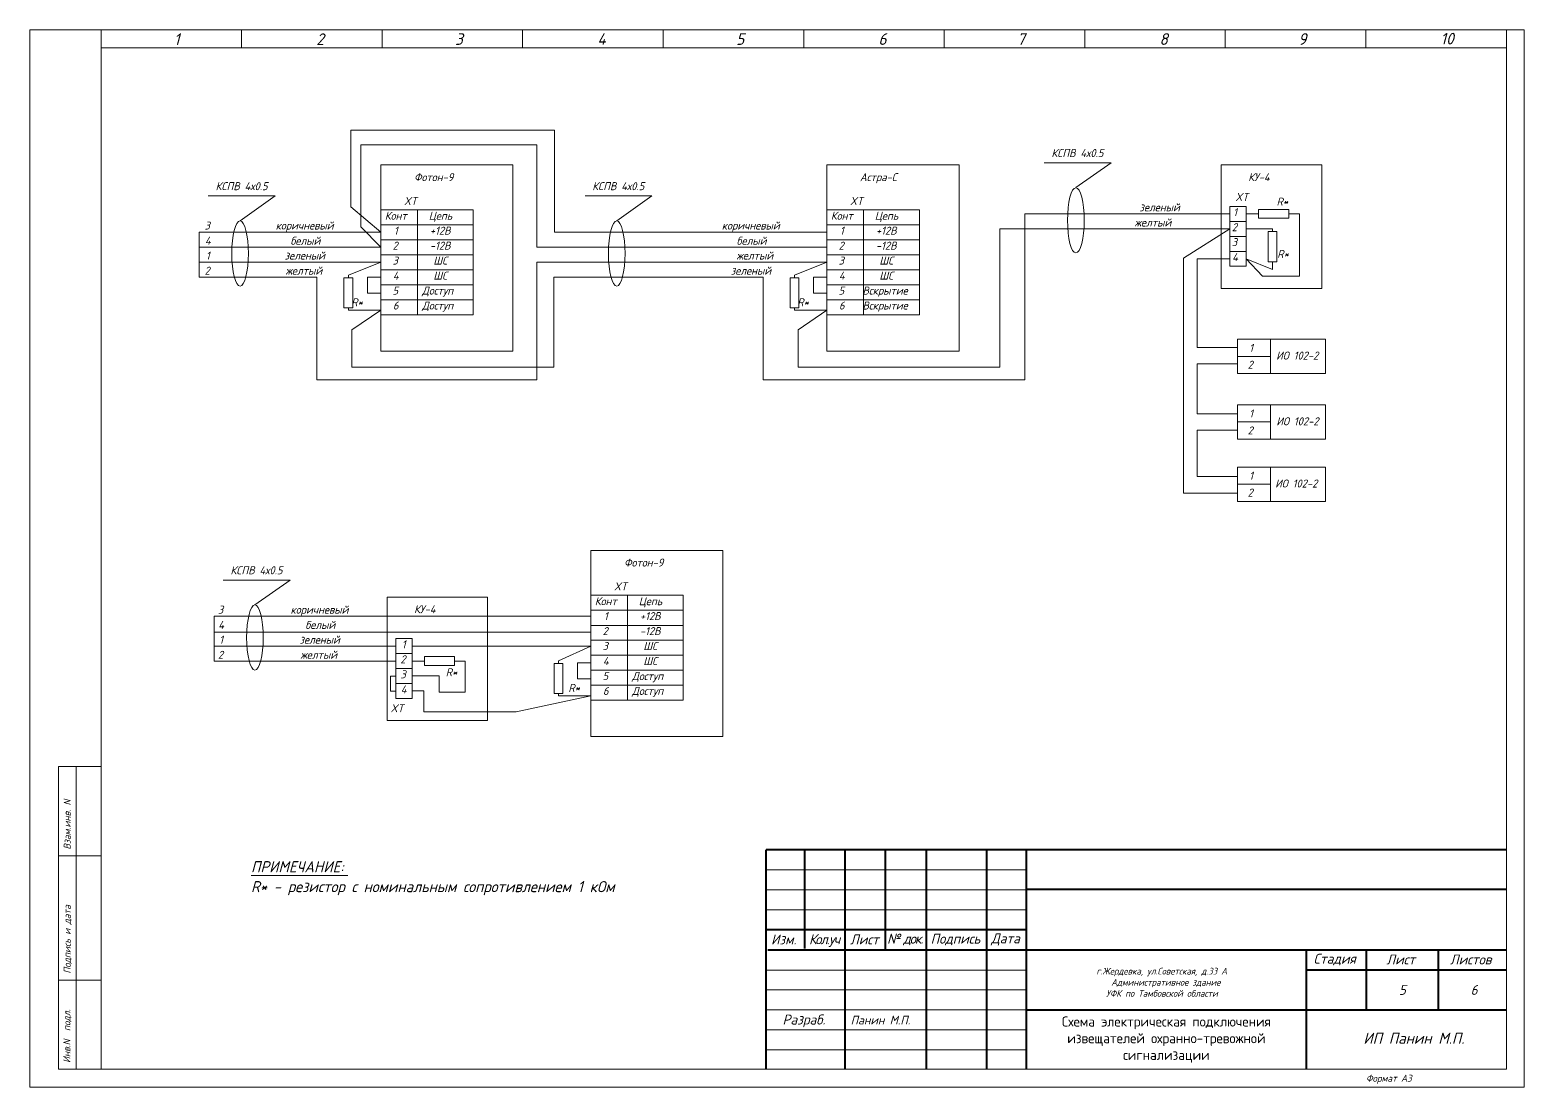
# Model space of a CAD drawing. Header units: inches. Extents: x 859 to 2631, y 393 to 1752.
# Drawn here: x 2486.8 to 2621.2, y 1148.6 to 1243.7 of the extents above; entities that cross this region are included whole.
import ezdxf

# ---------------------------------------------------------------- set-up
doc = ezdxf.new("R2010")
doc.units = ezdxf.units.IN
doc.header["$MEASUREMENT"] = 0
doc.linetypes.add('Caddy_Solid', pattern=[0])
doc.layers.add('DESC', color=7, linetype='Continuous')
doc.styles.get("Standard").update_dxf_attribs({"font": 'GOST_Common Italic_0.ttf'})

msp = doc.modelspace()

# ---------------------------------------------------------------- linework, layer by layer
at = {"layer": 'DESC', "linetype": 'Caddy_Solid', "lineweight": 15}
for p, q in [((2493.22, 1242.07), (2493.22, 1243.67)), ((2505.86, 1242.07), (2505.86, 1243.67)), ((2518.5, 1242.07), (2518.5, 1243.67)), ((2531.14, 1242.07), (2531.14, 1243.67)), ((2543.78, 1242.07), (2543.78, 1243.67)), ((2556.42, 1242.07), (2556.42, 1243.67)), ((2569.06, 1242.07), (2569.06, 1243.67)), ((2581.7, 1242.07), (2581.7, 1243.67)), ((2594.34, 1242.07), (2594.34, 1243.67)), ((2606.98, 1242.07), (2606.98, 1243.67)), ((2619.62, 1242.07), (2619.62, 1243.67)), ((2493.22, 1242.05), (2619.62, 1242.05)), ((2493.22, 1242.05), (2493.22, 1150.23)), ((2619.62, 1242.05), (2619.62, 1150.23)), ((2489.38, 1150.25), (2489.38, 1177.45)), ((2489.38, 1177.45), (2493.22, 1177.45)), ((2490.98, 1177.45), (2490.98, 1150.25)), ((2489.38, 1169.43), (2493.22, 1169.43)), ((2489.38, 1158.25), (2493.22, 1158.25)), ((2619.62, 1150.23), (2489.38, 1150.23))]:
    msp.add_line(p, q, dxfattribs=at)
at = {"layer": 'DESC', "color": 0, "lineweight": 15}
for p, q in [((2515.68, 1227.76), (2515.68, 1234.66)), ((2515.68, 1234.66), (2533.99, 1234.66)), ((2533.99, 1234.66), (2533.99, 1225.49)), ((2516.6, 1225.97), (2516.6, 1233.35)), ((2516.6, 1233.35), (2532.41, 1233.35)), ((2532.41, 1233.35), (2532.41, 1224.13)), ((2584.07, 1231.72), (2578.04, 1231.72)), ((2580.9, 1229.49), (2584.07, 1231.72)), ((2508.89, 1228.74), (2502.86, 1228.74)), ((2505.72, 1226.5), (2508.89, 1228.74)), ((2542.77, 1228.74), (2536.75, 1228.74)), ((2539.6, 1226.5), (2542.77, 1228.74)), ((2518.39, 1225.49), (2515.68, 1227.76)), ((2518.39, 1227.48), (2521.67, 1227.48)), ((2521.67, 1227.48), (2521.67, 1226.14)), ((2521.67, 1227.48), (2526.69, 1227.48)), ((2526.69, 1227.48), (2526.69, 1226.14)), ((2558.51, 1227.48), (2561.79, 1227.48)), ((2561.79, 1227.48), (2561.79, 1226.14)), ((2561.79, 1227.48), (2566.82, 1227.48)), ((2566.82, 1227.48), (2566.82, 1226.14)), ((2576.32, 1212.22), (2576.32, 1227.13)), ((2576.32, 1227.13), (2583.26, 1227.13)), ((2594.76, 1227.13), (2583.26, 1227.13)), ((2594.76, 1227.8), (2596.22, 1227.8)), ((2594.76, 1227.8), (2594.76, 1222.42)), ((2596.22, 1227.8), (2596.22, 1226.45)), ((2597.15, 1227.13), (2596.22, 1227.13)), ((2597.33, 1227.13), (2597.15, 1227.13)), ((2600.05, 1227.52), (2597.33, 1227.52)), ((2597.33, 1227.52), (2597.33, 1226.74)), ((2600.05, 1226.74), (2600.05, 1227.52)), ((2600.05, 1227.13), (2600.29, 1227.13)), ((2600.29, 1227.13), (2601.01, 1227.13)), ((2601.01, 1227.13), (2601.01, 1221.54)), ((2518.39, 1224.13), (2516.6, 1225.97)), ((2521.67, 1226.14), (2518.39, 1226.14)), ((2518.39, 1226.14), (2521.67, 1226.14)), ((2526.69, 1226.14), (2521.67, 1226.14)), ((2521.67, 1226.14), (2521.67, 1224.79)), ((2521.67, 1226.14), (2526.69, 1226.14)), ((2526.69, 1226.14), (2526.69, 1224.79)), ((2561.79, 1226.14), (2558.51, 1226.14)), ((2558.51, 1226.14), (2561.79, 1226.14)), ((2566.82, 1226.14), (2561.79, 1226.14)), ((2561.79, 1226.14), (2561.79, 1224.79)), ((2561.79, 1226.14), (2566.82, 1226.14)), ((2566.82, 1226.14), (2566.82, 1224.79)), ((2574.05, 1213.36), (2574.05, 1225.77)), ((2574.05, 1225.77), (2583.26, 1225.77)), ((2594.76, 1225.77), (2583.26, 1225.77)), ((2594.76, 1225.77), (2590.57, 1223.16)), ((2596.22, 1226.45), (2594.76, 1226.45)), ((2594.76, 1226.45), (2596.22, 1226.45)), ((2596.22, 1226.45), (2596.22, 1225.11)), ((2596.22, 1225.78), (2598.59, 1225.78)), ((2597.33, 1226.74), (2600.05, 1226.74)), ((2598.59, 1225.78), (2598.59, 1225.72)), ((2598.59, 1225.55), (2598.59, 1225.73)), ((2518.39, 1225.49), (2502.05, 1225.49)), ((2502.05, 1225.49), (2502.05, 1221.44)), ((2521.67, 1224.79), (2518.39, 1224.79)), ((2518.39, 1224.79), (2521.67, 1224.79)), ((2526.69, 1224.79), (2521.67, 1224.79)), ((2521.67, 1224.79), (2521.67, 1223.45)), ((2521.67, 1224.79), (2526.69, 1224.79)), ((2526.69, 1224.79), (2526.69, 1223.45)), ((2533.99, 1225.49), (2547.02, 1225.49)), ((2558.51, 1225.49), (2547.02, 1225.49)), ((2561.79, 1224.79), (2558.51, 1224.79)), ((2558.51, 1224.79), (2561.79, 1224.79)), ((2566.82, 1224.79), (2561.79, 1224.79)), ((2561.79, 1224.79), (2561.79, 1223.45)), ((2561.79, 1224.79), (2566.82, 1224.79)), ((2566.82, 1224.79), (2566.82, 1223.45)), ((2596.22, 1225.11), (2594.76, 1225.11)), ((2594.76, 1225.11), (2596.22, 1225.11)), ((2596.22, 1225.11), (2596.22, 1223.76)), ((2598.98, 1225.55), (2598.2, 1225.55)), ((2598.2, 1225.55), (2598.2, 1222.83)), ((2598.98, 1222.83), (2598.98, 1225.55)), ((2518.39, 1224.13), (2502.05, 1224.13)), ((2521.67, 1223.45), (2518.39, 1223.45)), ((2518.39, 1223.45), (2521.67, 1223.45)), ((2526.69, 1223.45), (2521.67, 1223.45)), ((2521.67, 1223.45), (2521.67, 1222.1)), ((2521.67, 1223.45), (2526.69, 1223.45)), ((2526.69, 1223.45), (2526.69, 1222.1)), ((2532.41, 1224.13), (2547.41, 1224.13)), ((2558.51, 1224.13), (2547.02, 1224.13)), ((2561.79, 1223.45), (2558.51, 1223.45)), ((2558.51, 1223.45), (2561.79, 1223.45)), ((2566.82, 1223.45), (2561.79, 1223.45)), ((2561.79, 1223.45), (2561.79, 1222.1)), ((2561.79, 1223.45), (2566.82, 1223.45)), ((2566.82, 1223.45), (2566.82, 1222.1)), ((2590.57, 1223.16), (2590.57, 1202.03)), ((2591.82, 1215.11), (2591.82, 1223.09)), ((2591.82, 1223.09), (2594.76, 1223.09)), ((2596.22, 1223.76), (2594.76, 1223.76)), ((2594.76, 1223.76), (2596.22, 1223.76)), ((2596.22, 1223.76), (2596.22, 1222.42)), ((2597.7, 1221.54), (2596.22, 1223.09)), ((2598.59, 1222.13), (2596.22, 1223.09)), ((2518.39, 1222.8), (2502.05, 1222.8)), ((2515.47, 1221.63), (2518.39, 1222.8)), ((2521.67, 1222.1), (2518.39, 1222.1)), ((2518.39, 1222.1), (2521.67, 1222.1)), ((2526.69, 1222.1), (2521.67, 1222.1)), ((2521.67, 1222.1), (2521.67, 1220.75)), ((2521.67, 1222.1), (2526.69, 1222.1)), ((2526.69, 1222.1), (2526.69, 1220.75)), ((2532.41, 1212.22), (2532.41, 1222.8)), ((2532.41, 1222.8), (2547.02, 1222.8)), ((2558.51, 1222.8), (2547.02, 1222.8)), ((2555.59, 1221.63), (2558.51, 1222.8)), ((2561.79, 1222.1), (2558.51, 1222.1)), ((2558.51, 1222.1), (2561.79, 1222.1)), ((2566.82, 1222.1), (2561.79, 1222.1)), ((2561.79, 1222.1), (2561.79, 1220.75)), ((2561.79, 1222.1), (2566.82, 1222.1)), ((2566.82, 1222.1), (2566.82, 1220.75)), ((2594.76, 1222.42), (2596.22, 1222.42)), ((2598.2, 1222.83), (2598.98, 1222.83)), ((2598.59, 1222.83), (2598.59, 1222.59)), ((2598.59, 1222.59), (2598.59, 1222.13)), ((2512.64, 1221.44), (2502.05, 1221.44)), ((2512.64, 1221.44), (2512.64, 1212.22)), ((2515.07, 1221.39), (2515.07, 1218.67)), ((2515.86, 1221.39), (2515.07, 1221.39)), ((2515.47, 1221.39), (2515.47, 1221.63)), ((2515.86, 1218.67), (2515.86, 1221.39)), ((2518.39, 1221.44), (2517.17, 1221.44)), ((2517.17, 1221.44), (2517.17, 1219.99)), ((2521.67, 1220.75), (2518.39, 1220.75)), ((2518.39, 1220.75), (2521.67, 1220.75)), ((2526.69, 1220.75), (2521.67, 1220.75)), ((2521.67, 1220.75), (2521.67, 1219.41)), ((2521.67, 1220.75), (2526.69, 1220.75)), ((2526.69, 1220.75), (2526.69, 1219.41)), ((2533.93, 1213.36), (2533.93, 1221.44)), ((2533.93, 1221.44), (2547.02, 1221.44)), ((2552.76, 1221.44), (2547.02, 1221.44)), ((2552.76, 1221.44), (2552.76, 1212.22)), ((2555.2, 1221.39), (2555.2, 1218.67)), ((2555.98, 1221.39), (2555.2, 1221.39)), ((2555.59, 1221.39), (2555.59, 1221.63)), ((2555.98, 1218.67), (2555.98, 1221.39)), ((2558.51, 1221.44), (2557.3, 1221.44)), ((2557.3, 1221.44), (2557.3, 1219.99)), ((2561.79, 1220.75), (2558.51, 1220.75)), ((2558.51, 1220.75), (2561.79, 1220.75)), ((2566.82, 1220.75), (2561.79, 1220.75)), ((2561.79, 1220.75), (2561.79, 1219.41)), ((2561.79, 1220.75), (2566.82, 1220.75)), ((2566.82, 1220.75), (2566.82, 1219.41)), ((2601.01, 1221.54), (2597.7, 1221.54)), ((2517.17, 1219.99), (2518.39, 1219.99)), ((2521.67, 1219.41), (2518.39, 1219.41)), ((2518.39, 1219.41), (2521.67, 1219.41)), ((2526.69, 1219.41), (2521.67, 1219.41)), ((2521.67, 1219.41), (2521.67, 1218.06)), ((2521.67, 1219.41), (2526.69, 1219.41)), ((2526.69, 1219.41), (2526.69, 1218.06)), ((2557.3, 1219.99), (2558.51, 1219.99)), ((2561.79, 1219.41), (2558.51, 1219.41)), ((2558.51, 1219.41), (2561.79, 1219.41)), ((2566.82, 1219.41), (2561.79, 1219.41)), ((2561.79, 1219.41), (2561.79, 1218.06)), ((2561.79, 1219.41), (2566.82, 1219.41)), ((2566.82, 1219.41), (2566.82, 1218.06)), ((2515.07, 1218.67), (2515.86, 1218.67)), ((2515.47, 1218.67), (2515.47, 1218.48)), ((2515.47, 1218.48), (2518.39, 1218.48)), ((2518.39, 1218.48), (2515.78, 1216.72)), ((2521.67, 1218.06), (2518.39, 1218.06)), ((2526.69, 1218.06), (2521.67, 1218.06)), ((2555.2, 1218.67), (2555.98, 1218.67)), ((2555.59, 1218.67), (2555.59, 1218.48)), ((2555.59, 1218.48), (2558.51, 1218.48)), ((2558.51, 1218.48), (2555.91, 1216.72)), ((2561.79, 1218.06), (2558.51, 1218.06)), ((2566.82, 1218.06), (2561.79, 1218.06)), ((2515.78, 1216.72), (2515.78, 1213.36)), ((2555.91, 1216.72), (2555.91, 1213.36)), ((2595.43, 1215.11), (2591.82, 1215.11)), ((2591.82, 1209.15), (2591.82, 1213.65)), ((2591.82, 1213.65), (2595.43, 1213.65)), ((2595.43, 1214.32), (2598.4, 1214.32)), ((2515.78, 1213.36), (2533.93, 1213.36)), ((2555.91, 1213.36), (2574.05, 1213.36)), ((2512.64, 1212.22), (2532.41, 1212.22)), ((2552.76, 1212.22), (2576.32, 1212.22)), ((2595.43, 1209.15), (2591.82, 1209.15)), ((2595.43, 1208.42), (2598.4, 1208.42)), ((2591.82, 1203.51), (2591.82, 1207.69)), ((2591.82, 1207.69), (2595.43, 1207.69)), ((2595.43, 1203.51), (2591.82, 1203.51)), ((2590.57, 1202.03), (2595.43, 1202.03)), ((2595.43, 1202.83), (2598.4, 1202.83)), ((2510.22, 1194.21), (2504.2, 1194.21)), ((2507.06, 1191.97), (2510.22, 1194.21)), ((2537.28, 1192.84), (2540.56, 1192.84)), ((2540.56, 1192.84), (2540.56, 1191.49)), ((2540.56, 1192.84), (2545.58, 1192.84)), ((2545.58, 1192.84), (2545.58, 1191.49)), ((2537.28, 1190.96), (2503.39, 1190.96)), ((2503.39, 1190.96), (2503.39, 1186.91)), ((2540.56, 1191.49), (2537.28, 1191.49)), ((2537.28, 1191.49), (2540.56, 1191.49)), ((2545.58, 1191.49), (2540.56, 1191.49)), ((2540.56, 1191.49), (2540.56, 1190.14)), ((2540.56, 1191.49), (2545.58, 1191.49)), ((2545.58, 1191.49), (2545.58, 1190.14)), ((2537.28, 1189.52), (2503.39, 1189.52)), ((2540.56, 1190.14), (2537.28, 1190.14)), ((2537.28, 1190.14), (2540.56, 1190.14)), ((2545.58, 1190.14), (2540.56, 1190.14)), ((2540.56, 1190.14), (2540.56, 1188.8)), ((2540.56, 1190.14), (2545.58, 1190.14)), ((2545.58, 1190.14), (2545.58, 1188.8)), ((2519.73, 1188.27), (2503.39, 1188.27)), ((2519.73, 1188.95), (2521.19, 1188.95)), ((2519.73, 1188.95), (2519.73, 1183.57)), ((2521.19, 1188.95), (2521.19, 1187.61)), ((2521.19, 1188.28), (2537.28, 1188.28)), ((2534.36, 1186.96), (2537.28, 1188.28)), ((2540.56, 1188.8), (2537.28, 1188.8)), ((2537.28, 1188.8), (2540.56, 1188.8)), ((2545.58, 1188.8), (2540.56, 1188.8)), ((2540.56, 1188.8), (2540.56, 1187.45)), ((2540.56, 1188.8), (2545.58, 1188.8)), ((2545.58, 1188.8), (2545.58, 1187.45)), ((2519.73, 1186.91), (2503.39, 1186.91)), ((2521.19, 1187.61), (2519.73, 1187.61)), ((2519.73, 1187.61), (2521.19, 1187.61)), ((2521.19, 1187.61), (2521.19, 1186.26)), ((2522.11, 1186.93), (2521.19, 1186.93)), ((2522.3, 1186.93), (2522.11, 1186.93)), ((2525.02, 1187.33), (2522.3, 1187.33)), ((2522.3, 1187.33), (2522.3, 1186.54)), ((2525.02, 1186.54), (2525.02, 1187.33)), ((2525.02, 1186.93), (2525.26, 1186.93)), ((2525.26, 1186.93), (2525.98, 1186.93)), ((2525.98, 1186.93), (2525.98, 1184.14)), ((2534.36, 1186.72), (2534.36, 1186.96)), ((2537.28, 1186.77), (2536.06, 1186.77)), ((2536.06, 1186.77), (2536.06, 1185.33)), ((2540.56, 1187.45), (2537.28, 1187.45)), ((2537.28, 1187.45), (2540.56, 1187.45)), ((2545.58, 1187.45), (2540.56, 1187.45)), ((2540.56, 1187.45), (2540.56, 1186.1)), ((2540.56, 1187.45), (2545.58, 1187.45)), ((2545.58, 1187.45), (2545.58, 1186.1)), ((2519.73, 1185.56), (2519.24, 1185.56)), ((2519.24, 1185.56), (2519.24, 1184.21)), ((2521.19, 1186.26), (2519.73, 1186.26)), ((2519.73, 1186.26), (2521.19, 1186.26)), ((2521.19, 1186.26), (2521.19, 1184.91)), ((2523.62, 1185.59), (2521.19, 1185.59)), ((2522.3, 1186.54), (2525.02, 1186.54)), ((2523.62, 1184.14), (2523.62, 1185.59)), ((2533.96, 1186.72), (2533.96, 1184)), ((2534.75, 1186.72), (2533.96, 1186.72)), ((2534.75, 1184), (2534.75, 1186.72)), ((2540.56, 1186.1), (2537.28, 1186.1)), ((2537.28, 1186.1), (2540.56, 1186.1)), ((2545.58, 1186.1), (2540.56, 1186.1)), ((2540.56, 1186.1), (2540.56, 1184.76)), ((2540.56, 1186.1), (2545.58, 1186.1)), ((2545.58, 1186.1), (2545.58, 1184.76)), ((2519.24, 1184.21), (2519.73, 1184.21)), ((2521.19, 1184.91), (2519.73, 1184.91)), ((2519.73, 1184.91), (2521.19, 1184.91)), ((2521.19, 1184.91), (2521.19, 1183.57)), ((2521.19, 1184.24), (2522.26, 1184.24)), ((2522.26, 1184.24), (2522.26, 1182.35)), ((2525.98, 1184.14), (2523.62, 1184.14)), ((2536.06, 1185.33), (2537.28, 1185.33)), ((2540.56, 1184.76), (2537.28, 1184.76)), ((2537.28, 1184.76), (2540.56, 1184.76)), ((2545.58, 1184.76), (2540.56, 1184.76)), ((2540.56, 1184.76), (2540.56, 1183.41)), ((2540.56, 1184.76), (2545.58, 1184.76)), ((2545.58, 1184.76), (2545.58, 1183.41)), ((2519.73, 1183.57), (2521.19, 1183.57)), ((2530.56, 1182.35), (2537.28, 1183.81)), ((2533.96, 1184), (2534.75, 1184)), ((2534.36, 1184), (2534.36, 1183.81)), ((2534.36, 1183.81), (2537.28, 1183.81)), ((2540.56, 1183.41), (2537.28, 1183.41)), ((2545.58, 1183.41), (2540.56, 1183.41)), ((2522.26, 1182.35), (2530.56, 1182.35)), ((2506.71, 1167.64), (2515.43, 1167.64))]:
    msp.add_line(p, q, dxfattribs=at)
at = {"layer": 'DESC', "color": 7, "lineweight": 15}
for p, q in [((2553.04, 1168.17), (2576.44, 1168.17)), ((2553.04, 1166.37), (2576.44, 1166.37)), ((2553.04, 1157.37), (2576.44, 1157.37)), ((2553.04, 1155.57), (2576.44, 1155.57)), ((2553.04, 1153.77), (2576.44, 1153.77)), ((2553.02, 1151.97), (2576.44, 1151.97))]:
    msp.add_line(p, q, dxfattribs=at)
at = {"layer": 'DESC', "color": 7, "linetype": 'Continuous', "lineweight": 15}
for p, q in [((2553.11, 1164.57), (2576.47, 1164.57)), ((2553.11, 1159.13), (2576.37, 1159.13))]:
    msp.add_line(p, q, dxfattribs=at)
at = {"layer": 'DESC', "lineweight": 15}
msp.add_lwpolyline([(2486.82, 1148.63), (2621.22, 1148.63), (2621.22, 1243.67), (2486.82, 1243.67)], close=True, dxfattribs=at)
at = {"layer": 'DESC', "color": 0, "lineweight": 15}
for points in [[(2518.39, 1231.53), (2530.26, 1231.53), (2530.26, 1214.79), (2518.39, 1214.79)], [(2558.51, 1231.53), (2570.39, 1231.53), (2570.39, 1214.79), (2558.51, 1214.79)], [(2593.98, 1220.43), (2603.02, 1220.43), (2603.02, 1231.53), (2593.98, 1231.53)], [(2595.43, 1215.87), (2603.36, 1215.87), (2603.36, 1212.78), (2595.43, 1212.78)], [(2595.43, 1215.87), (2598.4, 1215.87), (2598.4, 1212.78), (2595.43, 1212.78)], [(2595.43, 1209.96), (2603.36, 1209.96), (2603.36, 1206.87), (2595.43, 1206.87)], [(2595.43, 1209.96), (2598.4, 1209.96), (2598.4, 1206.87), (2595.43, 1206.87)], [(2595.43, 1204.37), (2603.36, 1204.37), (2603.36, 1201.28), (2595.43, 1201.28)], [(2595.43, 1204.37), (2598.4, 1204.37), (2598.4, 1201.28), (2595.43, 1201.28)], [(2537.28, 1196.88), (2549.15, 1196.88), (2549.15, 1180.14), (2537.28, 1180.14)], [(2518.95, 1181.58), (2527.99, 1181.58), (2527.99, 1192.68), (2518.95, 1192.68)]]:
    msp.add_lwpolyline(points, close=True, dxfattribs=at)
at = {"layer": 'DESC', "color": 7, "lineweight": 15}
for points, const_width in [([(2553.04, 1169.97), (2619.62, 1169.97)], 0.18), ([(2553.04, 1169.97), (2553.04, 1150.23)], 0.18), ([(2560.14, 1169.97), (2560.14, 1150.23)], 0.18), ([(2567.44, 1169.97), (2567.44, 1150.23)], 0.18), ([(2572.87, 1169.92), (2572.87, 1150.23)], 0.18), ([(2576.44, 1169.97), (2576.44, 1150.23)], 0.18), ([(2576.45, 1166.4), (2619.62, 1166.4)], 0.18), ([(2553.04, 1162.77), (2576.44, 1162.77)], 0.18), ([(2601.64, 1160.94), (2601.64, 1150.23)], 0.18), ([(2607.04, 1160.94), (2607.04, 1155.57)], 0.18), ([(2576.44, 1159.17), (2576.44, 1159.17)], 0.072), ([(2601.64, 1159.17), (2619.62, 1159.17)], 0.18), ([(2576.44, 1155.57), (2619.62, 1155.57)], 0.18)]:
    msp.add_lwpolyline(points, dxfattribs=dict(at, const_width=const_width))
at = {"layer": 'DESC', "color": 7, "linetype": 'Continuous', "lineweight": 15, "const_width": 0.18}
for points in [[(2556.52, 1161.06), (2556.52, 1169.97)], [(2563.76, 1160.96), (2563.76, 1169.97)], [(2553.17, 1160.96), (2619.62, 1160.96)]]:
    msp.add_lwpolyline(points, dxfattribs=at)
at = {"layer": 'DESC', "linetype": 'Continuous', "lineweight": 15, "const_width": 0.18}
msp.add_lwpolyline([(2613.5, 1160.96), (2613.5, 1155.57)], dxfattribs=at)
at = {"layer": 'DESC', "color": 0, "lineweight": 15}
for centre in [(2580.9, 1226.55), (2505.72, 1223.57), (2539.6, 1223.57), (2507.06, 1189.04)]:
    msp.add_ellipse(centre, major_axis=(0, -2.93), ratio=0.255671, dxfattribs=at)

# ---------------------------------------------------------------- texts
at = {"layer": 'DESC', "lineweight": 15}
for s, height, p in [('1', 1.05, (2499.78, 1242.31)), ('2', 1.05, (2512.58, 1242.31)), ('3', 1.05, (2525.06, 1242.32)), ('4', 1.05, (2537.86, 1242.32)), ('5', 1.05, (2550.34, 1242.32)), ('6', 1.05, (2563.14, 1242.32)), ('7', 1.05, (2575.62, 1242.32)), ('8', 1.05, (2588.42, 1242.32)), ('9', 1.05, (2600.9, 1242.32)), ('10', 1.048, (2613.7, 1242.36)), ('Формат А3', 0.629, (2607, 1149.11))]:
    msp.add_text(s, height=height, dxfattribs=at).set_placement(p)
for s, p in [('Взам.инв. N', (2490.49, 1169.98)), ('Подпись и дата', (2490.49, 1158.83)), ('Инв.N  подл.', (2490.46, 1150.8))]:
    msp.add_text(s, height=0.6288, rotation=90, dxfattribs=at).set_placement(p)
at = {"layer": 'DESC', "color": 0, "lineweight": 15, "attachment_point": 1}
for s, width, heights, insert, char_height in [('КСПВ 4х0.5', 11.8019, [0.819], (2578.7, 1232.96), 0.72), ('КСПВ 4х0.5', 7.3081, [1.09], (2503.52, 1229.98), 0.72), ('\\pi2.981;Фотон-9', 9.8953, [1.61], (2518.39, 1230.79), 0.72), ('КСПВ 4х0.5', 9.4651, [1.09], (2537.4, 1229.98), 0.72), ('\\pi2.96136;Астра-С', 9.8953, [1.61], (2558.51, 1230.79), 0.72), ('\\pi2.78066;КУ-4', 7.7595, [1.61], (2593.62, 1230.79), 0.72), ('\\pi1.31405;XT', 2.603, [4.06], (2519.15, 1228.65), 0.72), ('\\pi1.31405;XT', 2.603, [4.06], (2559.27, 1228.65), 0.72), ('\\pi1.31405;XT', 2.603, [4.06], (2593.93, 1229.01), 0.72), ('\\pi0.80102;R*', 2.603, [4.06], (2598.15, 1228.59), 0.72), ('\\pi0.35132;Конт', 2.603, [4.06], (2518.39, 1227.32), 0.72), ('\\pi1.02068;Цепь', 4.1599, [4.06], (2521.67, 1227.32), 0.72), ('\\pi0.35132;Конт', 2.603, [4.06], (2558.51, 1227.32), 0.72), ('\\pi1.02068;Цепь', 4.1599, [4.06], (2561.79, 1227.32), 0.72), ('зеленый', 2.603, [0.786], (2586.62, 1228.08), 0.72), ('\\pi1.17084;1', 2.603, [4.06], (2593.88, 1227.64), 0.72), ('\\pi1.04621;3', 2.603, [0.786], (2501.48, 1226.44), 0.72), ('\\pi-1.32761;коричневый', 2.603, [0.786], (2510.25, 1226.44), 0.72), ('\\pi1.17084;1', 2.603, [4.06], (2518.39, 1225.98), 0.72), ('\\pi1.12649;+12В', 4.1599, [4.06], (2521.67, 1225.98), 0.72), ('\\pi-1.32761;коричневый', 2.603, [0.786], (2550.38, 1226.44), 0.72), ('\\pi1.17084;1', 2.603, [4.06], (2558.51, 1225.98), 0.72), ('\\pi1.12649;+12В', 4.1599, [4.06], (2561.79, 1225.98), 0.72), ('\\pi-0.43252;желтый', 2.603, [0.786], (2586.62, 1226.71), 0.72), ('\\pi1.04593;2', 2.603, [4.06], (2593.88, 1226.29), 0.72), ('\\pi1.07921;4', 2.603, [0.786], (2501.48, 1225.07), 0.72), ('белый', 2.603, [0.786], (2510.25, 1225.07), 0.72), ('\\pi1.04593;2', 2.603, [4.06], (2518.39, 1224.63), 0.72), ('\\pi1.12186;-12В', 4.1599, [4.06], (2521.67, 1224.63), 0.72), ('белый', 2.603, [0.786], (2550.38, 1225.07), 0.72), ('\\pi1.04593;2', 2.603, [4.06], (2558.51, 1224.63), 0.72), ('\\pi1.12186;-12В', 4.1599, [4.06], (2561.79, 1224.63), 0.72), ('\\pi1.04621;3', 2.603, [4.06], (2593.88, 1224.95), 0.72), ('\\pi1.17084;1', 2.603, [0.786], (2501.48, 1223.74), 0.72), ('\\pi-0.52088;зеленый', 2.603, [0.786], (2510.25, 1223.74), 0.72), ('\\pi1.04621;3', 2.603, [4.06], (2518.39, 1223.29), 0.72), ('\\pi1.43549;ШС', 4.1599, [4.06], (2521.67, 1223.29), 0.72), ('желтый', 2.603, [0.786], (2550.38, 1223.74), 0.72), ('\\pi1.04621;3', 2.603, [4.06], (2558.51, 1223.29), 0.72), ('\\pi1.43549;ШС', 4.1599, [4.06], (2561.79, 1223.29), 0.72), ('\\pi1.07921;4', 2.603, [4.06], (2593.88, 1223.6), 0.72), ('\\pi0.80102;R*', 2.603, [4.06], (2598.21, 1223.88), 0.72), ('\\pi1.04593;2', 2.603, [0.786], (2501.48, 1222.38), 0.72), ('\\pi-0.43252;желтый', 2.603, [0.786], (2510.25, 1222.38), 0.72), ('\\pi1.07921;4', 2.603, [4.06], (2518.39, 1221.94), 0.72), ('\\pi1.43549;ШС', 4.1599, [4.06], (2521.67, 1221.94), 0.72), ('\\pi-0.52088;зеленый', 2.603, [0.786], (2550.38, 1222.38), 0.72), ('\\pi1.07921;4', 2.603, [4.06], (2558.51, 1221.94), 0.72), ('\\pi1.43549;ШС', 4.1599, [4.06], (2561.79, 1221.94), 0.72), ('\\pi1.04839;5', 2.603, [4.06], (2518.39, 1220.59), 0.72), ('\\pi0.41768;Доступ', 4.1599, [4.06], (2521.67, 1220.59), 0.72), ('\\pi1.04839;5', 2.603, [4.06], (2558.51, 1220.59), 0.72), ('\\pi-0.08632;Вскрытие', 4.1599, [4.06], (2561.79, 1220.59), 0.72), ('\\pi0.80102;R*', 2.603, [4.06], (2514.92, 1219.54), 0.72), ('\\pi1.08384;6', 2.603, [4.06], (2518.39, 1219.25), 0.72), ('\\pi0.41768;Доступ', 4.1599, [4.06], (2521.67, 1219.25), 0.72), ('\\pi0.80102;R*', 2.603, [4.06], (2555.04, 1219.54), 0.72), ('\\pi1.08384;6', 2.603, [4.06], (2558.51, 1219.25), 0.72), ('\\pi-0.08632;Вскрытие', 4.1599, [4.06], (2561.79, 1219.25), 0.72), ('\\pi1.17084;1', 2.603, [4.06], (2595.32, 1215.44), 0.72), ('\\pi1.04593;2', 2.603, [4.06], (2595.3, 1213.93), 0.72), ('\\pi0.27252;ИО 102-2', 4.4347, [3.31], (2598.64, 1214.75), 0.72), ('\\pi1.17084;1', 2.603, [4.06], (2595.32, 1209.54), 0.72), ('\\pi0.27252;ИО 102-2', 4.4347, [3.31], (2598.66, 1208.84), 0.72), ('\\pi1.04593;2', 2.603, [4.06], (2595.3, 1208.02), 0.72), ('\\pi1.17084;1', 2.603, [4.06], (2595.32, 1203.95), 0.72), ('\\pi0.27252;ИО 102-2', 4.4347, [3.31], (2598.55, 1203.25), 0.72), ('\\pi1.04593;2', 2.603, [4.06], (2595.3, 1202.43), 0.72), ('\\pi2.981;Фотон-9', 9.8953, [1.61], (2537.28, 1196.14), 0.72), ('\\pi1.31405;XT', 2.603, [4.06], (2538.04, 1194), 0.72), ('\\pi0.35132;Конт', 2.603, [4.06], (2537.28, 1192.67), 0.72), ('\\pi1.02068;Цепь', 4.1599, [4.06], (2540.56, 1192.67), 0.72), ('\\pi1.04621;3', 2.603, [0.786], (2502.68, 1191.91), 0.72), ('\\pi-1.32761;коричневый', 2.603, [0.786], (2511.59, 1191.91), 0.72), ('\\pi2.78066;КУ-4', 7.7595, [1.61], (2518.59, 1191.95), 0.72), ('\\pi1.17084;1', 2.603, [4.06], (2537.28, 1191.33), 0.72), ('\\pi1.12649;+12В', 4.1599, [4.06], (2540.56, 1191.33), 0.72), ('\\pi1.07921;4', 2.603, [0.786], (2502.68, 1190.54), 0.72), ('белый', 2.603, [0.786], (2511.59, 1190.54), 0.72), ('\\pi1.04593;2', 2.603, [4.06], (2537.28, 1189.98), 0.72), ('\\pi1.12186;-12В', 4.1599, [4.06], (2540.56, 1189.98), 0.72), ('\\pi1.17084;1', 2.603, [0.786], (2502.68, 1189.21), 0.72), ('\\pi-0.52088;зеленый', 2.603, [0.786], (2511.59, 1189.21), 0.72), ('\\pi1.17084;1', 2.603, [4.06], (2519.1, 1188.79), 0.72), ('\\pi1.04621;3', 2.603, [4.06], (2537.28, 1188.64), 0.72), ('\\pi1.43549;ШС', 4.1599, [4.06], (2540.56, 1188.64), 0.72), ('\\pi1.04593;2', 2.603, [0.786], (2502.68, 1187.85), 0.72), ('\\pi-0.43252;желтый', 2.603, [0.786], (2511.59, 1187.85), 0.72), ('\\pi1.04593;2', 2.603, [4.06], (2519.1, 1187.45), 0.72), ('\\pi1.07921;4', 2.603, [4.06], (2537.28, 1187.29), 0.72), ('\\pi1.43549;ШС', 4.1599, [4.06], (2540.56, 1187.29), 0.72), ('\\pi1.04621;3', 2.603, [4.06], (2519.1, 1186.1), 0.72), ('\\pi0.80102;R*', 2.603, [4.06], (2523.42, 1186.28), 0.72), ('\\pi1.04839;5', 2.603, [4.06], (2537.28, 1185.94), 0.72), ('\\pi0.41768;Доступ', 4.1599, [4.06], (2540.56, 1185.94), 0.72), ('\\pi1.07921;4', 2.603, [4.06], (2519.1, 1184.75), 0.72), ('\\pi0.80102;R*', 2.603, [4.06], (2534.45, 1184.87), 0.72), ('\\pi1.08384;6', 2.603, [4.06], (2537.28, 1184.6), 0.72), ('\\pi0.41768;Доступ', 4.1599, [4.06], (2540.56, 1184.6), 0.72), ('\\pi1.31405;XT', 2.603, [4.06], (2517.95, 1183.05), 0.72), ('ПРИМЕЧАНИЕ:', 12.0546, [0.819], (2506.71, 1168.94), 1), ('R* - резистор с номинальным сопротивлением 1 кОм', 34.4536, [0.857], (2506.71, 1167.15), 1), ('\\pi23.39435;г.Жердевка, ул.Советская, д.33 А\\P\\pi24.36617; Административное здание \\P\\pi24.27003;УФК по Тамбовской области', 59.1919, [0], (2559.35, 1159.35), 0.6)]:
    msp.add_mtext_dynamic_manual_height_columns(s, width=width, gutter_width=1, heights=heights, dxfattribs=dict(at, insert=insert, char_height=char_height))
at = {"layer": 'DESC', "color": 0, "lineweight": 15}
note = msp.add_mtext_dynamic_manual_height_columns('КСПВ ', width=4.7916, gutter_width=1, heights=[0.819, 0], dxfattribs=dict(at, insert=(2504.86, 1195.45), char_height=0.72, attachment_point=1))
for column, words in zip(note.columns.linked_columns, ['4х0.5']):
    column.text = words
at = {"layer": 'DESC', "color": 0, "lineweight": 15, "char_height": 0.9, "attachment_point": 5}
for s, insert, width in [('Изм.', (2554.62, 1161.9), 3.4805), ('{\\T0.85;Кол.уч}', (2558.26, 1161.8), 3.6119), ('Лист', (2561.88, 1161.9), 3.6273), ('{\\T0.85;№ док.}', (2565.53, 1161.9), 3.6803), ('Подпись', (2570.07, 1161.9), 5.4), ('Дата', (2574.57, 1161.9), 3.6), ('Стадия', (2604.18, 1160.1), 5.4), ('Лист', (2610.12, 1160.1), 6.48), ('Листов', (2616.41, 1160.1), 6.0943), ('5', (2610.27, 1157.37), 6.4543), ('6', (2616.72, 1157.37), 6.4543), ('Разраб.', (2556.44, 1154.58), 7.0924)]:
    msp.add_mtext(s, dxfattribs=dict(at, insert=insert, width=width))
at = {"layer": 'DESC', "lineweight": 15, "attachment_point": 5}
for s, insert, char_height, width in [('Панин М.П.', (2563.32, 1154.65), 0.787, 6.3), ('{\\fGOST Common|b0|i0|c204|p34;Схема электрическая подключения извещателей охранно-тревожной сигнализации}', (2589.04, 1152.9), 0.9, 25.2)]:
    msp.add_mtext(s, dxfattribs=dict(at, insert=insert, char_height=char_height, width=width))
at = {"layer": 'DESC', "lineweight": 15, "insert": (2601.95, 1153.52), "char_height": 1, "attachment_point": 1}
msp.add_mtext_dynamic_manual_height_columns('\\pi4.80835;ИП Панин М.П.', width=17.9743, gutter_width=1, heights=[1.74], dxfattribs=at)

doc.saveas('drawing.dxf')
